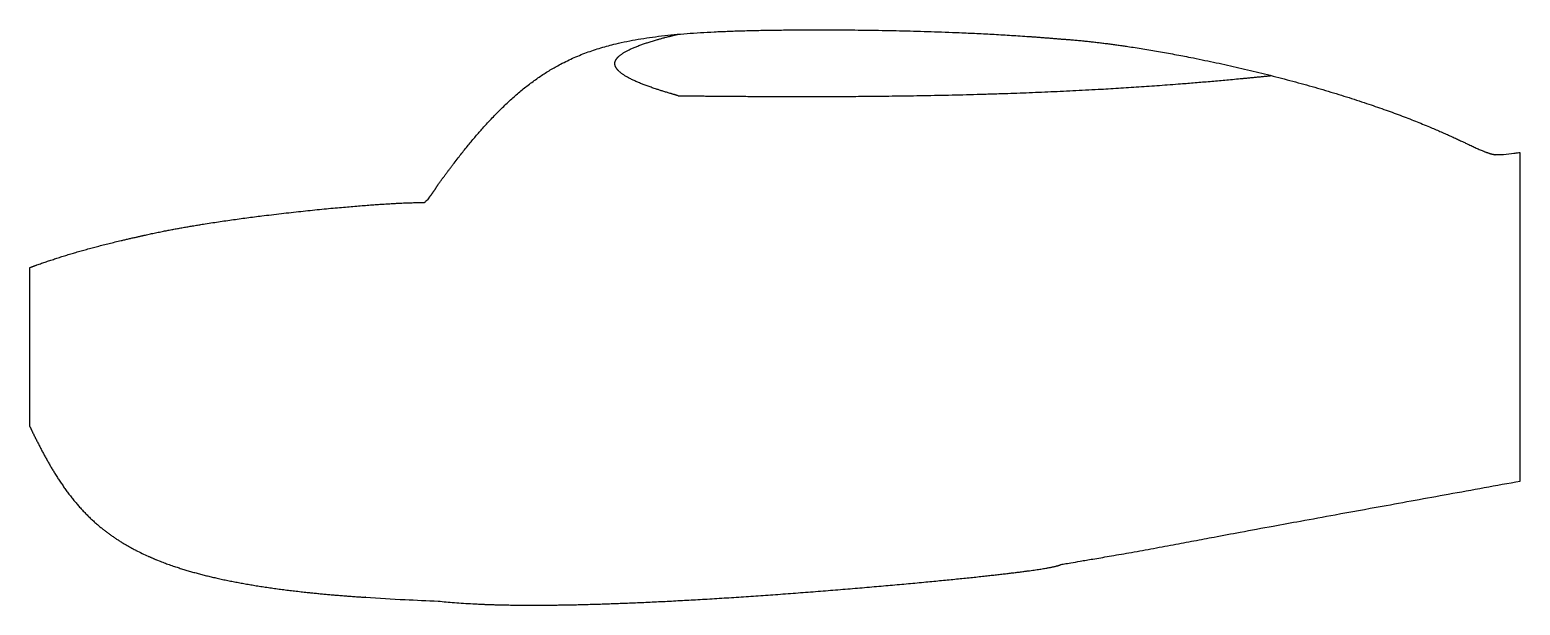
# Model space of a CAD drawing. Header units: inches. Extents: x -32 to 116, y -25 to 32.
import ezdxf

# ---------------------------------------------------------------- set-up
doc = ezdxf.new("R2010")
doc.units = ezdxf.units.IN
doc.layers.get('0').update_dxf_attribs({"linetype": 'CONTINUOUS'})

msp = doc.modelspace()

# ---------------------------------------------------------------- linework, layer by layer
for p, q in [((115.85, -12.68), (115.85, 19.91)), ((-32.15, -7.26), (-32.15, 8.52)), ((-21.6, -19.57), (-21.6, -19.57))]:
    msp.add_line(p, q)
for points, degree, knots in [([(8.4, 16.76), (9.73, 18.61), (12.54, 22.28), (16.6, 26.66), (21.85, 30.2), (29.97, 31.91), (41.36, 32.21), (53.24, 32.17), (62.06, 31.83), (67.6, 31.45), (70.2, 31.22)], 5, [-0.9844953, -0.9844953, -0.9844953, -0.9844953, -0.9844953, -0.9844953, -0.9, -0.8, -0.7, -0.6, -0.5, -0.4070441, -0.4070441, -0.4070441, -0.4070441, -0.4070441, -0.4070441]), ([(70.2, 31.22), (71.19, 31.16), (73.27, 30.98), (76.72, 30.56), (81.91, 29.7), (88.9, 28.22), (95.83, 26.4), (102.11, 24.41), (107.21, 22.41), (110.32, 20.97), (111.93, 20.14), (112.83, 19.83), (113.29, 19.74), (113.37, 19.72)], 5, [0, 0, 0, 0, 0, 0, 0.1, 0.2, 0.3, 0.4, 0.5, 0.6, 0.7, 0.8, 0.8233335, 0.8233335, 0.8233335, 0.8233335, 0.8233335, 0.8233335]), ([(115.85, 19.91), (115.76, 19.9), (115.68, 19.9), (115.47, 19.87), (115.35, 19.86), (114.89, 19.79), (114.55, 19.75), (114.09, 19.72), (114, 19.72), (113.82, 19.71), (113.73, 19.71), (113.6, 19.71), (113.56, 19.72), (113.5, 19.72), (113.48, 19.72), (113.44, 19.72), (113.41, 19.72), (113.39, 19.72), (113.38, 19.72), (113.37, 19.72)], 3, [0, 0, 0, 0, 0.68274, 0.68274, 1.751813, 1.751813, 4.744698, 4.744698, 5.48942, 5.48942, 6.163873, 6.163873, 6.477857, 6.477857, 6.644082, 6.644082, 6.909083, 6.909083, 7.015419, 7.015419, 7.015419, 7.015419]), ([(-21.6, 11.54), (-20.76, 11.74), (-19, 12.13), (-16.08, 12.68), (-11.73, 13.35), (-6.05, 14.05), (-0.79, 14.56), (3.44, 14.88), (5.72, 14.98), (6.65, 14.98), (6.95, 14.97), (7.05, 14.97), (7.06, 14.98)], 5, [0, 0, 0, 0, 0, 0, 0.1, 0.2, 0.3, 0.4, 0.5, 0.6, 0.7, 0.720598, 0.720598, 0.720598, 0.720598, 0.720598, 0.720598]), ([(7.47, 15.43), (7.38, 15.31), (7.29, 15.2), (7.16, 15.07), (7.13, 15.04), (7.08, 15), (7.07, 14.99), (7.06, 14.98)], 3, [0, 0, 0, 0, 5.000467, 5.000467, 6.517773, 6.517773, 7.021452, 7.021452, 7.021452, 7.021452]), ([(-32.15, 8.52), (-31.39, 8.8), (-29.44, 9.49), (-27.39, 10.12), (-25.25, 10.7), (-23, 11.23), (-21.6, 11.54)], 5, [0.0776492, 0.0776492, 0.0776492, 0.0776492, 0.0776492, 0.0776492, 0.2, 0.3867712, 0.3867712, 0.3867712, 0.3867712, 0.3867712, 0.3867712]), ([(-32.15, -7.26), (-31.88, -7.83), (-31.1, -9.42), (-29.6, -12.32), (-27.64, -15.26), (-25.11, -17.52), (-22.85, -18.92), (-21.63, -19.55), (-21.6, -19.57)], 5, [0.1406683, 0.1406683, 0.1406683, 0.1406683, 0.1406683, 0.1406683, 0.2, 0.3, 0.4, 0.4027624, 0.4027624, 0.4027624, 0.4027624, 0.4027624, 0.4027624]), ([(70.2, -20.97), (70.29, -20.96), (70.43, -20.94), (70.77, -20.88), (70.99, -20.84), (71.51, -20.75), (71.83, -20.7), (72.55, -20.57), (72.98, -20.5), (73.94, -20.34), (74.48, -20.25), (75.67, -20.04), (76.33, -19.93), (77.71, -19.68), (78.44, -19.55), (79.91, -19.28), (80.66, -19.15), (82.09, -18.88), (82.78, -18.75), (84.13, -18.49), (84.79, -18.37), (86.31, -18.08), (87.17, -17.92), (89.12, -17.56), (90.22, -17.35), (92.22, -16.99), (93.12, -16.82), (95.17, -16.45), (96.32, -16.24), (99.02, -15.74), (100.58, -15.46), (104.32, -14.78), (106.52, -14.38), (111.09, -13.55), (113.47, -13.12), (115.85, -12.68)], 3, [0, 0, 0, 0, 2.111355, 2.111355, 4.523801, 4.523801, 7.458006, 7.458006, 11.056474, 11.056474, 15.428482, 15.428482, 20.551799, 20.551799, 26.198369, 26.198369, 31.949643, 31.949643, 37.480019, 37.480019, 43.021493, 43.021493, 50.348867, 50.348867, 59.125575, 59.125575, 66.212682, 66.212682, 75.168248, 75.168248, 87.246243, 87.246243, 104.227072, 104.227072, 122.672619, 122.672619, 122.672619, 122.672619]), ([(-20.4, -20.14), (-19.44, -20.58), (-17.14, -21.47), (-13.23, -22.56), (-8.88, -23.31), (-4.17, -23.83), (-0.62, -24.11), (1.2, -24.23), (1.21, -24.23)], 5, [0.4224904, 0.4224904, 0.4224904, 0.4224904, 0.4224904, 0.4224904, 0.5, 0.6, 0.7, 0.7002816, 0.7002816, 0.7002816, 0.7002816, 0.7002816, 0.7002816]), ([(12.4, -24.9), (12.8, -24.92), (13.88, -24.96), (15.74, -25.01), (18.58, -25.03), (22.65, -24.97), (27.57, -24.8), (32.95, -24.54), (38.67, -24.19), (44.52, -23.77), (50.3, -23.3), (55.74, -22.82), (60.59, -22.35), (64.64, -21.91), (67.69, -21.53), (69.25, -21.27), (69.91, -21.11), (70.14, -21.02), (70.2, -20.98)], 5, [0.0923386, 0.0923386, 0.0923386, 0.0923386, 0.0923386, 0.0923386, 0.1333333, 0.2, 0.2666667, 0.3333333, 0.4, 0.4666667, 0.5333333, 0.6, 0.6666667, 0.7333333, 0.8, 0.8666667, 0.9333333, 0.9993414, 0.9993414, 0.9993414, 0.9993414, 0.9993414, 0.9993414]), ([(1.21, -24.23), (2.51, -24.32), (3.81, -24.39), (6.21, -24.51), (7.31, -24.56), (8.4, -24.6)], 3, [0, 0, 0, 0, 10.000873, 10.000873, 18.449181, 18.449181, 18.449181, 18.449181]), ([(8.4, -24.6), (8.92, -24.66), (9.46, -24.71), (10.62, -24.8), (11.23, -24.84), (12.03, -24.88), (12.22, -24.89), (12.4, -24.9)], 3, [0, 0, 0, 0, 4.331826, 4.331826, 9.095949, 9.095949, 10.498829, 10.498829, 10.498829, 10.498829])]:
    msp.add_open_spline(points, degree=degree, knots=knots)
for points, degree in [([(32.22, 25.59), (31.74, 25.73), (30.83, 25.99), (29.59, 26.38), (28.2, 26.89), (26.9, 27.53), (26.09, 28.16), (25.81, 28.77), (26.08, 29.37), (26.89, 29.97), (28.19, 30.55), (29.59, 31.01), (30.83, 31.35), (31.74, 31.58), (32.22, 31.69)], 5), ([(32.22, 25.59), (34.38, 25.56), (38.72, 25.52), (45.31, 25.48), (54.24, 25.52), (65.76, 25.77), (75.45, 26.24), (83.11, 26.81), (88.42, 27.31), (91.13, 27.58)], 5), ([(7.47, 15.43), (7.59, 15.58), (7.75, 15.78), (7.94, 16.04), (8.15, 16.37), (8.4, 16.76)], 5), ([(-21.6, -19.57), (-21.21, -19.77), (-20.81, -19.96), (-20.4, -20.14)], 3)]:
    msp.add_open_spline(points, degree=degree)

doc.saveas('drawing.dxf')
